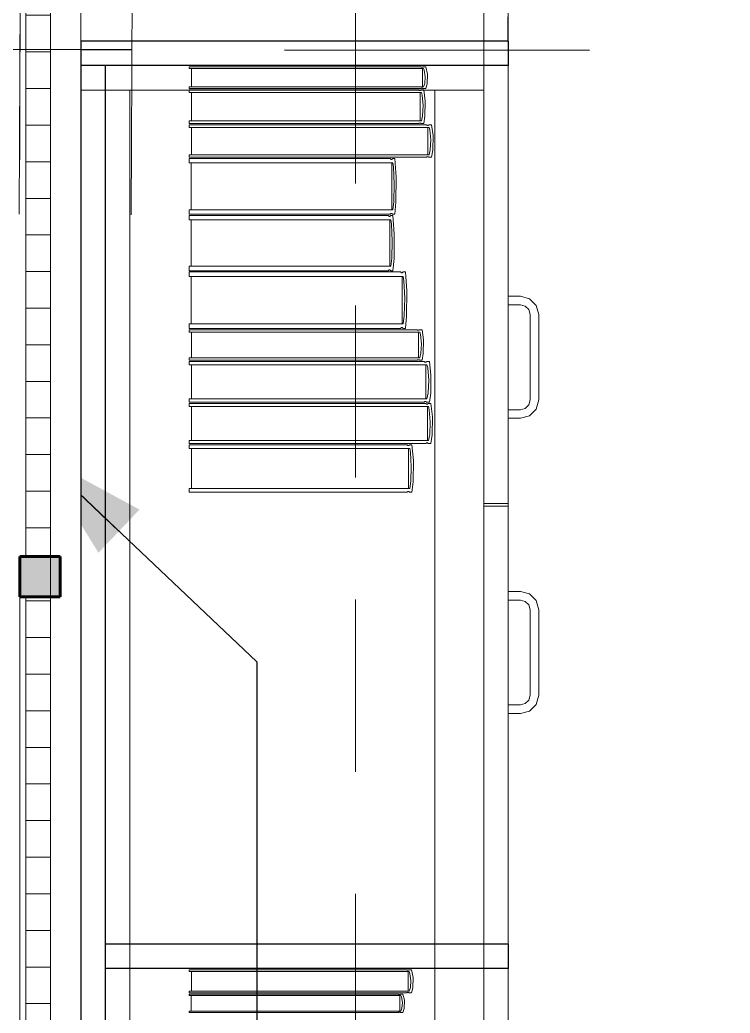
# Model space of a CAD drawing. Header units: inches. Extents: x -19 to 5698, y -728 to 92.
# Drawn here: x 400.295 to 400.877, y 11.842 to 12.656 of the extents above; entities that cross this region are included whole.
import ezdxf

# ---------------------------------------------------------------- set-up
doc = ezdxf.new("R2010")
doc.units = ezdxf.units.IN
doc.header["$MEASUREMENT"] = 0
doc.set_wipeout_variables(frame=1)
for name, pattern in [('HIDDEN', [0.375, 0.25, -0.125]), ('Hidden Line', [0.195611, 0.141111, -0.0545]), ('Punto & Raya', [0.65, 0.5, -0.075, 0, -0.075]), ('RAYITAS', [0.375, 0.25, -0.125]), ('Wipeout_Contour', [1, 0, -1])]:
    doc.linetypes.add(name, pattern=pattern)
doc.layers.get('0').update_dxf_attribs({"color": 61})
for name, color, linetype, lineweight in [('00 conduct tomacorr', 120, 'HIDDEN', 30), ('T-TECHO-E', 150, 'Continuous', 20), ('TOMACORRIENTE', 22, 'RAYITAS', 9)]:
    doc.layers.add(name, color=color, linetype=linetype, lineweight=lineweight)
for name, color, linetype in [('02 _ ARQ _ ALB _ Ejes Generales', 251, 'Continuous'), ('02 _ ARQ _ ZON _ Espacio.3D', 7, 'Continuous'), ('08 _ STR _ EXT _ 09 Vigas', 251, 'Continuous'), ('Acabado - Muros', 7, 'Continuous'), ('Interior - Mobiliario', 7, 'Continuous'), ('Notas - Etiquetas', 7, 'Continuous')]:
    doc.layers.add(name, color=color, linetype=linetype)
doc.dimstyles.new('Estilo_Generado__8', dxfattribs={"dimtxt": 0.18, "dimasz": 0.0912, "dimexe": 0.18, "dimexo": 0.0625, "dimgap": 0, "dimtad": 0, "dimtih": 1, "dimtoh": 1, "dimdec": 4, "dimzin": 0, "dimdsep": 46, "dimcen": 0.09, "dimadec": 0, "dimazin": 0, "dimtfac": 1, "dimtdec": 4, "dimtmove": 0, "dimatfit": 3, "dimldrblk": 'ARROWHEAD_5', "dimfxl": 1, "dimtolj": 1, "dimtzin": 0, "dimarcsym": 0})
pattern_1 = [(0, (370.000076, 2e-08), (0, 0.03), [])]

# ---------------------------------------------------------------- blocks, each defined once
blk = doc.blocks.new('ARROWHEAD_5')
at = {"linetype": 'Continuous', "lineweight": 0}
blk.add_hatch(color=0, dxfattribs=at).paths.add_polyline_path([(-1, 0.2679), (0, 0), (-1, -0.2679)])
at = {"color": 0, "linetype": 'Continuous', "lineweight": 0}
blk.add_line((0, 0), (-1, 0), dxfattribs=at)
blk = doc.blocks.new('a')
at = {"layer": 'TOMACORRIENTE', "ltscale": 0.05}
h = blk.add_hatch(color=4, dxfattribs=at)
edge = h.paths.add_edge_path()
edge.add_arc((0, 0.0752), 0.02106, 0, 360)
at = {"layer": 'TOMACORRIENTE', "color": 4}
for p, q in [((-0.14553, 0.09625), (-0.0515, 0.09625)), ((-0.09851, 0.09625), (-0.09851, -0.09657)), ((0, 0.09625), (0, -0.09625)), ((0.06232, -0.09625), (0.06232, 0.09625))]:
    blk.add_line(p, q, dxfattribs=at)
blk.add_circle((0, 0.0752), 0.02106, dxfattribs=at)
blk = doc.blocks.new('CABLE 3FACE')
at = {"layer": 'T-TECHO-E', "rotation": 59.94170052614085}
blk.add_blockref('a', (0, 0), dxfattribs=at)

msp = doc.modelspace()

# ---------------------------------------------------------------- linework, layer by layer
at = {"layer": '02 _ ARQ _ ZON _ Espacio.3D', "color": 254, "linetype": 'Continuous', "lineweight": 0, "flags": 128}
msp.add_lwpolyline([(407.07006, 7.7), (407.06968, 17.15), (400.57006, 17.15), (400.57006, 16.5), (400.34503, 16.5), (400.34503, 8.1), (400.57006, 8.1), (400.57006, 7.7), (400.97006, 7.7), (400.97004, 7.35094), (406.87006, 7.35), (406.87006, 7.7)], close=True, dxfattribs=at)
at = {"layer": 'Interior - Mobiliario', "color": 175, "linetype": 'Continuous', "lineweight": 13}
for p, q in [((400.36503, 12.61879), (400.36503, 11.15879)), ((400.67503, 12.61879), (400.36503, 12.61879)), ((400.67503, 11.15879), (400.67503, 12.61879)), ((400.62875, 12.60384), (400.62899, 12.61184)), ((400.62664, 12.60403), (400.62575, 12.60136)), ((400.62713, 12.60953), (400.62664, 12.60403)), ((400.62769, 12.59993), (400.62875, 12.60384)), ((400.63503, 12.59879), (400.38503, 12.59879)), ((400.62575, 12.60136), (400.43369, 12.60136)), ((400.43369, 12.60136), (400.43369, 12.59993)), ((400.43369, 12.59993), (400.62343, 12.59993)), ((400.62163, 12.59893), (400.43369, 12.59893)), ((400.43369, 12.59893), (400.43369, 12.59671)), ((400.43369, 12.59671), (400.62393, 12.59671)), ((400.43561, 12.59671), (400.43561, 12.57347)), ((400.62174, 12.59882), (400.62163, 12.59893)), ((400.62198, 12.59865), (400.62174, 12.59882)), ((400.62224, 12.59853), (400.62198, 12.59865)), ((400.62252, 12.59847), (400.62224, 12.59853)), ((400.6228, 12.59846), (400.62252, 12.59847)), ((400.62308, 12.59851), (400.6228, 12.59846)), ((400.62297, 12.57347), (400.62297, 12.59671)), ((400.62335, 12.59862), (400.62308, 12.59851)), ((400.6236, 12.59878), (400.62335, 12.59862)), ((400.62343, 12.59993), (400.62359, 12.60002)), ((400.62359, 12.60002), (400.62384, 12.60012)), ((400.62376, 12.59893), (400.6236, 12.59878)), ((400.62585, 12.59893), (400.62376, 12.59893)), ((400.62384, 12.60012), (400.62411, 12.60019)), ((400.62393, 12.59671), (400.6245, 12.59461)), ((400.62411, 12.60019), (400.62439, 12.60022)), ((400.62439, 12.60022), (400.62468, 12.60022)), ((400.6245, 12.59461), (400.6253, 12.58613)), ((400.62468, 12.60022), (400.62496, 12.60018)), ((400.62496, 12.60018), (400.62523, 12.6001)), ((400.62523, 12.6001), (400.62547, 12.6)), ((400.62547, 12.6), (400.62558, 12.59993)), ((400.62558, 12.59993), (400.62769, 12.59993)), ((400.62714, 12.5897), (400.62585, 12.59893)), ((400.67503, 12.59879), (400.63503, 12.59879)), ((400.6253, 12.58613), (400.62481, 12.57761)), ((400.6269, 12.57733), (400.62714, 12.5897)), ((400.62481, 12.57761), (400.62393, 12.57347)), ((400.62393, 12.57347), (400.43369, 12.57347)), ((400.43369, 12.57347), (400.43369, 12.57126)), ((400.43369, 12.57126), (400.62163, 12.57126)), ((400.62791, 12.57026), (400.43369, 12.57026)), ((400.43369, 12.57026), (400.43369, 12.56813)), ((400.62163, 12.57126), (400.62179, 12.57141)), ((400.62179, 12.57141), (400.62204, 12.57156)), ((400.62204, 12.57156), (400.6223, 12.57167)), ((400.6223, 12.57167), (400.62258, 12.57172)), ((400.62258, 12.57172), (400.62287, 12.57171)), ((400.62287, 12.57171), (400.62314, 12.57165)), ((400.62314, 12.57165), (400.62341, 12.57153)), ((400.62341, 12.57153), (400.62365, 12.57136)), ((400.62365, 12.57136), (400.62376, 12.57126)), ((400.62376, 12.57126), (400.62585, 12.57126)), ((400.62585, 12.57126), (400.6269, 12.57733)), ((400.62802, 12.57015), (400.62791, 12.57026)), ((400.62827, 12.56999), (400.62802, 12.57015)), ((400.62854, 12.56988), (400.62827, 12.56999)), ((400.62883, 12.56982), (400.62854, 12.56988)), ((400.62912, 12.56981), (400.62883, 12.56982)), ((400.62941, 12.56986), (400.62912, 12.56981)), ((400.62969, 12.56996), (400.62941, 12.56986)), ((400.62994, 12.57011), (400.62969, 12.56996)), ((400.63011, 12.57026), (400.62994, 12.57011)), ((400.63227, 12.57026), (400.63011, 12.57026)), ((400.6336, 12.5614), (400.63227, 12.57026)), ((400.43369, 12.56813), (400.63028, 12.56813)), ((400.43568, 12.56813), (400.43568, 12.54581)), ((400.62929, 12.54581), (400.62929, 12.56813)), ((400.63028, 12.56813), (400.63087, 12.56612)), ((400.63087, 12.56612), (400.6317, 12.55797)), ((400.63335, 12.54951), (400.6336, 12.5614)), ((400.6317, 12.55797), (400.63119, 12.54979)), ((400.63028, 12.54581), (400.43369, 12.54581)), ((400.43369, 12.54581), (400.43369, 12.54369)), ((400.63119, 12.54979), (400.63028, 12.54581)), ((400.63227, 12.54369), (400.63335, 12.54951)), ((400.43369, 12.54369), (400.62791, 12.54369)), ((400.59848, 12.54269), (400.43369, 12.54269)), ((400.43369, 12.54269), (400.43369, 12.53903)), ((400.43369, 12.53903), (400.6005, 12.53903)), ((400.43538, 12.53903), (400.43538, 12.50062)), ((400.59858, 12.54251), (400.59848, 12.54269)), ((400.59879, 12.54223), (400.59858, 12.54251)), ((400.59902, 12.54204), (400.59879, 12.54223)), ((400.59926, 12.54193), (400.59902, 12.54204)), ((400.59951, 12.54192), (400.59926, 12.54193)), ((400.59976, 12.54201), (400.59951, 12.54192)), ((400.59965, 12.50062), (400.59965, 12.53903)), ((400.59999, 12.54218), (400.59976, 12.54201)), ((400.60021, 12.54244), (400.59999, 12.54218)), ((400.60035, 12.54269), (400.60021, 12.54244)), ((400.60218, 12.54269), (400.60035, 12.54269)), ((400.6005, 12.53903), (400.601, 12.53556)), ((400.60331, 12.52744), (400.60218, 12.54269)), ((400.62791, 12.54369), (400.62807, 12.54383)), ((400.62807, 12.54383), (400.62833, 12.54398)), ((400.62833, 12.54398), (400.6286, 12.54408)), ((400.6286, 12.54408), (400.62889, 12.54413)), ((400.62889, 12.54413), (400.62919, 12.54412)), ((400.62919, 12.54412), (400.62947, 12.54406)), ((400.62947, 12.54406), (400.62975, 12.54395)), ((400.62975, 12.54395), (400.63, 12.54379)), ((400.63, 12.54379), (400.63011, 12.54369)), ((400.63011, 12.54369), (400.63227, 12.54369)), ((400.601, 12.53556), (400.6017, 12.52154)), ((400.6017, 12.52154), (400.60127, 12.50747)), ((400.6031, 12.50699), (400.60331, 12.52744)), ((400.60127, 12.50747), (400.6005, 12.50062)), ((400.60218, 12.49696), (400.6031, 12.50699)), ((400.6005, 12.50062), (400.43369, 12.50062)), ((400.43369, 12.50062), (400.43369, 12.49696)), ((400.43369, 12.49696), (400.59848, 12.49696)), ((400.59848, 12.49696), (400.59862, 12.4972)), ((400.59862, 12.4972), (400.59884, 12.49747)), ((400.59884, 12.49747), (400.59907, 12.49764)), ((400.59907, 12.49764), (400.59932, 12.49772)), ((400.59932, 12.49772), (400.59957, 12.49771)), ((400.59957, 12.49771), (400.59981, 12.49761)), ((400.59981, 12.49761), (400.60004, 12.49741)), ((400.60004, 12.49741), (400.60026, 12.49714)), ((400.60026, 12.49714), (400.60035, 12.49696)), ((400.60035, 12.49696), (400.60218, 12.49696)), ((400.59695, 12.49596), (400.43369, 12.49596)), ((400.43369, 12.49596), (400.43369, 12.49234)), ((400.43369, 12.49234), (400.59894, 12.49234)), ((400.43536, 12.49234), (400.43536, 12.4543)), ((400.59704, 12.49578), (400.59695, 12.49596)), ((400.59725, 12.49551), (400.59704, 12.49578)), ((400.59748, 12.49532), (400.59725, 12.49551)), ((400.59772, 12.49521), (400.59748, 12.49532)), ((400.59797, 12.4952), (400.59772, 12.49521)), ((400.59821, 12.49529), (400.59797, 12.4952)), ((400.59811, 12.4543), (400.59811, 12.49234)), ((400.59844, 12.49546), (400.59821, 12.49529)), ((400.59866, 12.49572), (400.59844, 12.49546)), ((400.5988, 12.49596), (400.59866, 12.49572)), ((400.60061, 12.49596), (400.5988, 12.49596)), ((400.59894, 12.49234), (400.59944, 12.4889)), ((400.59944, 12.4889), (400.60013, 12.47502)), ((400.60173, 12.48086), (400.60061, 12.49596)), ((400.60152, 12.46061), (400.60173, 12.48086)), ((400.60013, 12.47502), (400.59971, 12.46108)), ((400.59971, 12.46108), (400.59894, 12.4543)), ((400.60061, 12.45067), (400.60152, 12.46061)), ((400.59894, 12.4543), (400.43369, 12.4543)), ((400.43369, 12.4543), (400.43369, 12.45067)), ((400.43369, 12.45067), (400.59695, 12.45067)), ((400.607, 12.44967), (400.43369, 12.44967)), ((400.43369, 12.44967), (400.43369, 12.44597)), ((400.59695, 12.45067), (400.59709, 12.45092)), ((400.59709, 12.45092), (400.5973, 12.45118)), ((400.5973, 12.45118), (400.59753, 12.45135)), ((400.59753, 12.45135), (400.59778, 12.45143)), ((400.59778, 12.45143), (400.59802, 12.45142)), ((400.59802, 12.45142), (400.59826, 12.45132)), ((400.59826, 12.45132), (400.59849, 12.45113)), ((400.59849, 12.45113), (400.5987, 12.45085)), ((400.5987, 12.45085), (400.5988, 12.45067)), ((400.5988, 12.45067), (400.60061, 12.45067)), ((400.60709, 12.4495), (400.607, 12.44967)), ((400.60732, 12.44921), (400.60709, 12.4495)), ((400.60756, 12.44902), (400.60732, 12.44921)), ((400.60782, 12.44891), (400.60756, 12.44902)), ((400.60808, 12.4489), (400.60782, 12.44891)), ((400.60834, 12.44899), (400.60808, 12.4489)), ((400.60858, 12.44916), (400.60834, 12.44899)), ((400.60881, 12.44943), (400.60858, 12.44916)), ((400.60896, 12.44967), (400.60881, 12.44943)), ((400.61088, 12.44967), (400.60896, 12.44967)), ((400.61207, 12.43423), (400.61088, 12.44967)), ((400.43369, 12.44597), (400.60911, 12.44597)), ((400.43546, 12.44597), (400.43546, 12.40707)), ((400.60823, 12.40707), (400.60823, 12.44597)), ((400.60911, 12.44597), (400.60964, 12.44246)), ((400.60964, 12.44246), (400.61038, 12.42826)), ((400.61185, 12.41352), (400.61207, 12.43423)), ((400.61038, 12.42826), (400.60993, 12.41401)), ((400.70503, 12.42979), (400.69503, 12.42979)), ((400.69503, 12.42979), (400.69503, 12.42279)), ((400.69503, 12.42279), (400.70503, 12.42279)), ((400.71253, 12.42779), (400.70503, 12.42979)), ((400.70503, 12.42279), (400.70903, 12.42172)), ((400.71802, 12.42229), (400.71253, 12.42779)), ((400.70903, 12.42172), (400.71196, 12.41879)), ((400.71196, 12.41879), (400.71303, 12.41479)), ((400.71303, 12.41479), (400.71303, 12.34479)), ((400.72003, 12.41479), (400.71802, 12.42229)), ((400.72003, 12.34479), (400.72003, 12.41479)), ((400.60911, 12.40707), (400.43369, 12.40707)), ((400.43369, 12.40707), (400.43369, 12.40337)), ((400.60993, 12.41401), (400.60911, 12.40707)), ((400.61088, 12.40337), (400.61185, 12.41352)), ((400.43369, 12.40337), (400.607, 12.40337)), ((400.62026, 12.40237), (400.43369, 12.40237)), ((400.43369, 12.40237), (400.43369, 12.40036)), ((400.43369, 12.40036), (400.62254, 12.40036)), ((400.4356, 12.40036), (400.4356, 12.37931)), ((400.607, 12.40337), (400.60714, 12.40361)), ((400.60714, 12.40361), (400.60737, 12.40388)), ((400.60737, 12.40388), (400.60762, 12.40406)), ((400.60762, 12.40406), (400.60787, 12.40414)), ((400.60787, 12.40414), (400.60814, 12.40413)), ((400.60814, 12.40413), (400.60839, 12.40402)), ((400.60839, 12.40402), (400.60864, 12.40383)), ((400.60864, 12.40383), (400.60886, 12.40355)), ((400.60886, 12.40355), (400.60896, 12.40337)), ((400.60896, 12.40337), (400.61088, 12.40337)), ((400.62037, 12.40227), (400.62026, 12.40237)), ((400.62061, 12.40212), (400.62037, 12.40227)), ((400.62087, 12.40201), (400.62061, 12.40212)), ((400.62115, 12.40195), (400.62087, 12.40201)), ((400.62143, 12.40195), (400.62115, 12.40195)), ((400.62171, 12.40199), (400.62143, 12.40195)), ((400.62159, 12.37931), (400.62159, 12.40036)), ((400.62197, 12.40209), (400.62171, 12.40199)), ((400.62222, 12.40223), (400.62197, 12.40209)), ((400.62237, 12.40237), (400.62222, 12.40223)), ((400.62445, 12.40237), (400.62237, 12.40237)), ((400.62254, 12.40036), (400.62311, 12.39846)), ((400.62311, 12.39846), (400.6239, 12.39078)), ((400.62573, 12.39401), (400.62445, 12.40237)), ((400.6239, 12.39078), (400.62342, 12.38306)), ((400.62549, 12.3828), (400.62573, 12.39401)), ((400.62342, 12.38306), (400.62254, 12.37931)), ((400.62445, 12.37731), (400.62549, 12.3828)), ((400.62254, 12.37931), (400.43369, 12.37931)), ((400.43369, 12.37931), (400.43369, 12.37731)), ((400.43369, 12.37731), (400.62026, 12.37731)), ((400.62617, 12.37631), (400.43369, 12.37631)), ((400.43369, 12.37631), (400.43369, 12.37364)), ((400.62026, 12.37731), (400.62042, 12.37744)), ((400.62042, 12.37744), (400.62066, 12.37759)), ((400.62066, 12.37759), (400.62093, 12.37768)), ((400.62093, 12.37768), (400.62121, 12.37773)), ((400.62121, 12.37773), (400.62149, 12.37772)), ((400.62149, 12.37772), (400.62177, 12.37766)), ((400.62177, 12.37766), (400.62203, 12.37756)), ((400.62203, 12.37756), (400.62227, 12.3774)), ((400.62227, 12.3774), (400.62237, 12.37731)), ((400.62237, 12.37731), (400.62445, 12.37731)), ((400.62628, 12.37618), (400.62617, 12.37631)), ((400.62653, 12.37597), (400.62628, 12.37618)), ((400.6268, 12.37583), (400.62653, 12.37597)), ((400.62709, 12.37576), (400.6268, 12.37583)), ((400.62738, 12.37575), (400.62709, 12.37576)), ((400.62766, 12.37581), (400.62738, 12.37575)), ((400.62794, 12.37594), (400.62766, 12.37581)), ((400.62819, 12.37613), (400.62794, 12.37594)), ((400.62835, 12.37631), (400.62819, 12.37613)), ((400.63049, 12.37631), (400.62835, 12.37631)), ((400.63181, 12.36517), (400.63049, 12.37631)), ((400.43369, 12.37364), (400.62852, 12.37364)), ((400.43566, 12.37364), (400.43566, 12.34558)), ((400.62754, 12.34558), (400.62754, 12.37364)), ((400.62852, 12.37364), (400.62911, 12.3711)), ((400.62911, 12.3711), (400.62993, 12.36086)), ((400.62993, 12.36086), (400.62943, 12.35058)), ((400.63157, 12.35024), (400.63181, 12.36517)), ((400.62943, 12.35058), (400.62852, 12.34558)), ((400.63049, 12.34291), (400.63157, 12.35024)), ((400.62852, 12.34558), (400.43369, 12.34558)), ((400.43369, 12.34558), (400.43369, 12.34291)), ((400.43369, 12.34291), (400.62617, 12.34291)), ((400.62745, 12.34191), (400.43369, 12.34191)), ((400.43369, 12.34191), (400.43369, 12.33928)), ((400.62617, 12.34291), (400.62633, 12.34309)), ((400.62633, 12.34309), (400.62659, 12.34328)), ((400.62659, 12.34328), (400.62686, 12.34341)), ((400.62686, 12.34341), (400.62715, 12.34347)), ((400.62715, 12.34347), (400.62744, 12.34346)), ((400.62744, 12.34346), (400.62772, 12.34339)), ((400.62756, 12.34178), (400.62745, 12.34191)), ((400.62781, 12.34158), (400.62756, 12.34178)), ((400.62772, 12.34339), (400.62799, 12.34324)), ((400.62809, 12.34145), (400.62781, 12.34158)), ((400.62799, 12.34324), (400.62824, 12.34304)), ((400.62837, 12.34137), (400.62809, 12.34145)), ((400.62824, 12.34304), (400.62835, 12.34291)), ((400.62835, 12.34291), (400.63049, 12.34291)), ((400.62866, 12.34136), (400.62837, 12.34137)), ((400.62895, 12.34142), (400.62866, 12.34136)), ((400.62923, 12.34155), (400.62895, 12.34142)), ((400.62948, 12.34174), (400.62923, 12.34155)), ((400.62965, 12.34191), (400.62948, 12.34174)), ((400.6318, 12.34191), (400.62965, 12.34191)), ((400.63313, 12.33095), (400.6318, 12.34191)), ((400.71303, 12.34479), (400.71196, 12.34079)), ((400.71802, 12.33729), (400.72003, 12.34479)), ((400.43369, 12.33928), (400.62982, 12.33928)), ((400.43567, 12.33928), (400.43567, 12.31167)), ((400.62883, 12.31167), (400.62883, 12.33928)), ((400.62982, 12.33928), (400.63041, 12.33679)), ((400.63041, 12.33679), (400.63123, 12.32671)), ((400.69503, 12.33679), (400.69503, 12.32979)), ((400.70503, 12.33679), (400.69503, 12.33679)), ((400.70903, 12.33787), (400.70503, 12.33679)), ((400.71196, 12.34079), (400.70903, 12.33787)), ((400.71253, 12.3318), (400.71802, 12.33729)), ((400.63123, 12.32671), (400.63073, 12.31659)), ((400.63289, 12.31625), (400.63313, 12.33095)), ((400.69503, 12.32979), (400.70503, 12.32979)), ((400.70503, 12.32979), (400.71253, 12.3318)), ((400.62982, 12.31167), (400.43369, 12.31167)), ((400.43369, 12.31167), (400.43369, 12.30904)), ((400.43369, 12.30904), (400.62745, 12.30904)), ((400.62745, 12.30904), (400.62762, 12.30922)), ((400.62762, 12.30922), (400.62787, 12.30941)), ((400.62787, 12.30941), (400.62815, 12.30953)), ((400.62815, 12.30953), (400.62844, 12.30959)), ((400.62844, 12.30959), (400.62873, 12.30958)), ((400.62873, 12.30958), (400.62901, 12.30951)), ((400.62901, 12.30951), (400.62929, 12.30937)), ((400.62929, 12.30937), (400.62954, 12.30917)), ((400.62954, 12.30917), (400.62965, 12.30904)), ((400.62965, 12.30904), (400.6318, 12.30904)), ((400.63073, 12.31659), (400.62982, 12.31167)), ((400.6318, 12.30904), (400.63289, 12.31625)), ((400.61222, 12.30804), (400.43369, 12.30804)), ((400.43369, 12.30804), (400.43369, 12.30493)), ((400.43369, 12.30493), (400.6144, 12.30493)), ((400.43552, 12.30493), (400.43552, 12.27228)), ((400.61232, 12.30789), (400.61222, 12.30804)), ((400.61255, 12.30766), (400.61232, 12.30789)), ((400.6128, 12.30749), (400.61255, 12.30766)), ((400.61306, 12.3074), (400.6128, 12.30749)), ((400.61333, 12.30739), (400.61306, 12.3074)), ((400.6136, 12.30746), (400.61333, 12.30739)), ((400.61348, 12.27228), (400.61348, 12.30493)), ((400.61385, 12.30761), (400.6136, 12.30746)), ((400.61409, 12.30783), (400.61385, 12.30761)), ((400.61424, 12.30804), (400.61409, 12.30783)), ((400.61622, 12.30804), (400.61424, 12.30804)), ((400.6144, 12.30493), (400.61494, 12.30198)), ((400.61494, 12.30198), (400.6157, 12.29007)), ((400.61745, 12.29508), (400.61622, 12.30804)), ((400.61722, 12.2777), (400.61745, 12.29508)), ((400.6157, 12.29007), (400.61523, 12.2781)), ((400.61523, 12.2781), (400.6144, 12.27228)), ((400.61622, 12.26917), (400.61722, 12.2777)), ((400.6144, 12.27228), (400.43369, 12.27228)), ((400.43369, 12.27228), (400.43369, 12.26917)), ((400.43369, 12.26917), (400.61222, 12.26917)), ((400.61222, 12.26917), (400.61237, 12.26938)), ((400.61237, 12.26938), (400.6126, 12.2696)), ((400.6126, 12.2696), (400.61286, 12.26975)), ((400.61286, 12.26975), (400.61312, 12.26982)), ((400.61312, 12.26982), (400.61339, 12.26981)), ((400.61339, 12.26981), (400.61365, 12.26972)), ((400.61365, 12.26972), (400.6139, 12.26956)), ((400.6139, 12.26956), (400.61414, 12.26932)), ((400.61414, 12.26932), (400.61424, 12.26917)), ((400.61424, 12.26917), (400.61622, 12.26917)), ((400.69503, 12.25979), (400.67503, 12.25979)), ((400.69503, 12.25779), (400.67503, 12.25779)), ((400.69503, 12.18779), (400.70503, 12.18779)), ((400.69503, 12.18079), (400.69503, 12.18779)), ((400.70503, 12.18779), (400.71253, 12.18579)), ((400.70503, 12.18079), (400.69503, 12.18079)), ((400.70903, 12.17972), (400.70503, 12.18079)), ((400.71196, 12.17679), (400.70903, 12.17972)), ((400.71253, 12.18579), (400.71802, 12.18029)), ((400.71802, 12.18029), (400.72003, 12.17279)), ((400.71303, 12.17279), (400.71196, 12.17679)), ((400.71303, 12.10279), (400.71303, 12.17279)), ((400.72003, 12.17279), (400.72003, 12.10279)), ((400.70903, 12.09587), (400.71196, 12.09879)), ((400.71196, 12.09879), (400.71303, 12.10279)), ((400.72003, 12.10279), (400.71802, 12.09529)), ((400.69503, 12.09479), (400.70503, 12.09479)), ((400.69503, 12.08779), (400.69503, 12.09479)), ((400.70503, 12.09479), (400.70903, 12.09587)), ((400.71253, 12.0898), (400.70503, 12.08779)), ((400.71802, 12.09529), (400.71253, 12.0898)), ((400.70503, 12.08779), (400.69503, 12.08779)), ((400.61687, 11.863), (400.6171, 11.87148)), ((400.61489, 11.8632), (400.61405, 11.86036)), ((400.61535, 11.86903), (400.61489, 11.8632)), ((400.61587, 11.85885), (400.61687, 11.863)), ((400.61405, 11.86036), (400.43369, 11.86036)), ((400.43369, 11.86036), (400.43369, 11.85885)), ((400.43369, 11.85885), (400.61187, 11.85885)), ((400.60501, 11.85785), (400.43369, 11.85785)), ((400.43369, 11.85785), (400.43369, 11.85664)), ((400.43369, 11.85664), (400.6071, 11.85664)), ((400.43544, 11.85664), (400.43544, 11.84393)), ((400.60511, 11.85779), (400.60501, 11.85785)), ((400.60533, 11.8577), (400.60511, 11.85779)), ((400.60557, 11.85763), (400.60533, 11.8577)), ((400.60582, 11.8576), (400.60557, 11.85763)), ((400.60608, 11.8576), (400.60582, 11.8576)), ((400.60634, 11.85762), (400.60608, 11.8576)), ((400.60623, 11.84393), (400.60623, 11.85664)), ((400.60658, 11.85768), (400.60634, 11.85762)), ((400.60681, 11.85777), (400.60658, 11.85768)), ((400.60695, 11.85785), (400.60681, 11.85777)), ((400.60885, 11.85785), (400.60695, 11.85785)), ((400.6071, 11.85664), (400.60762, 11.85549)), ((400.60762, 11.85549), (400.60835, 11.85085)), ((400.61003, 11.8528), (400.60885, 11.85785)), ((400.61187, 11.85885), (400.61202, 11.85895)), ((400.61202, 11.85895), (400.61226, 11.85906)), ((400.61226, 11.85906), (400.61251, 11.85913)), ((400.61251, 11.85913), (400.61278, 11.85917)), ((400.61278, 11.85917), (400.61305, 11.85916)), ((400.61305, 11.85916), (400.61331, 11.85912)), ((400.61331, 11.85912), (400.61356, 11.85904)), ((400.61356, 11.85904), (400.61379, 11.85892)), ((400.61379, 11.85892), (400.61389, 11.85885)), ((400.61389, 11.85885), (400.61587, 11.85885)), ((400.60791, 11.8462), (400.6071, 11.84393)), ((400.60835, 11.85085), (400.60791, 11.8462)), ((400.60885, 11.84272), (400.60981, 11.84604)), ((400.60981, 11.84604), (400.61003, 11.8528)), ((400.6071, 11.84393), (400.43369, 11.84393)), ((400.43369, 11.84393), (400.43369, 11.84272)), ((400.43369, 11.84272), (400.60501, 11.84272)), ((400.60501, 11.84272), (400.60515, 11.8428)), ((400.60515, 11.8428), (400.60538, 11.84289)), ((400.60538, 11.84289), (400.60562, 11.84295)), ((400.60562, 11.84295), (400.60588, 11.84297)), ((400.60588, 11.84297), (400.60614, 11.84297)), ((400.60614, 11.84297), (400.60639, 11.84294)), ((400.60639, 11.84294), (400.60663, 11.84287)), ((400.60663, 11.84287), (400.60685, 11.84278)), ((400.60685, 11.84278), (400.60695, 11.84272)), ((400.60695, 11.84272), (400.60885, 11.84272))]:
    msp.add_line(p, q, dxfattribs=at)

# ---------------------------------------------------------------- next in the draw order: wipeouts: each hides what was drawn before it
at = {"color": 254, "linetype": 'Wipeout_Contour', "lineweight": 0, "ltscale": 12987.122923}
msp.add_wipeout([(400.69503, 12.65879), (400.34503, 12.65879), (400.34503, 12.63879), (400.69503, 12.63879)], dxfattribs=at).dxf.layer = 'Interior - Mobiliario'
at = {"color": 254, "linetype": 'Wipeout_Contour', "lineweight": 0, "ltscale": 12987.151436}
msp.add_wipeout([(400.69503, 11.87879), (400.69503, 11.89879), (400.36503, 11.89879), (400.36503, 11.87879)], dxfattribs=at).dxf.layer = 'Interior - Mobiliario'

# ---------------------------------------------------------------- next in the draw order: linework, layer by layer
at = {"layer": 'Interior - Mobiliario', "color": 175, "linetype": 'Continuous', "lineweight": 13}
for p, q in [((400.34503, 14.13879), (400.34503, 12.63879)), ((400.69503, 12.63879), (400.69503, 14.13879)), ((400.34503, 12.63879), (400.34503, 12.67879)), ((400.67503, 12.67879), (400.67503, 12.63879)), ((400.34503, 12.63879), (400.34503, 12.65879)), ((400.69503, 12.65879), (400.69503, 12.63879)), ((400.69503, 12.63879), (400.34503, 12.63879)), ((400.67503, 12.63879), (400.34503, 12.63879)), ((400.34503, 12.63879), (400.69503, 12.63879)), ((400.38503, 11.17879), (400.38503, 12.59879)), ((400.63503, 12.59879), (400.63503, 11.17879)), ((400.67503, 11.17879), (400.67503, 12.59879)), ((400.67503, 11.89879), (400.67503, 12.25779)), ((400.69503, 11.89879), (400.69503, 12.25779)), ((400.36503, 11.89879), (400.36503, 11.87879)), ((400.69503, 11.89879), (400.36503, 11.89879)), ((400.69503, 11.89879), (400.67503, 11.89879)), ((400.69503, 11.87879), (400.69503, 11.89879)), ((400.69503, 11.87879), (400.69503, 11.89879)), ((400.36503, 11.87879), (400.69503, 11.87879)), ((400.61187, 11.87779), (400.43369, 11.87779)), ((400.43369, 11.87779), (400.43369, 11.87628)), ((400.61198, 11.87772), (400.61187, 11.87779)), ((400.61221, 11.87761), (400.61198, 11.87772)), ((400.61246, 11.87753), (400.61221, 11.87761)), ((400.61272, 11.87748), (400.61246, 11.87753)), ((400.61299, 11.87748), (400.61272, 11.87748)), ((400.61325, 11.87751), (400.61299, 11.87748)), ((400.61351, 11.87758), (400.61325, 11.87751)), ((400.61374, 11.87769), (400.61351, 11.87758)), ((400.61389, 11.87779), (400.61374, 11.87769)), ((400.61587, 11.87779), (400.61389, 11.87779)), ((400.6171, 11.87148), (400.61587, 11.87779)), ((400.67503, 11.87879), (400.67503, 11.51979)), ((400.69503, 11.87879), (400.67503, 11.87879)), ((400.69503, 11.87879), (400.69503, 11.51979)), ((400.43369, 11.87628), (400.61405, 11.87628)), ((400.43551, 11.87628), (400.43551, 11.86036)), ((400.61314, 11.86036), (400.61314, 11.87628)), ((400.61405, 11.87628), (400.61459, 11.87484)), ((400.61459, 11.87484), (400.61535, 11.86903))]:
    msp.add_line(p, q, dxfattribs=at)
at = {"layer": 'Interior - Mobiliario', "color": 175, "linetype": 'Continuous', "lineweight": 30}
for p, q in [((400.34503, 12.63879), (400.34503, 12.65879)), ((400.69503, 12.63879), (400.69503, 12.65879)), ((400.69503, 12.63879), (400.34503, 12.63879)), ((400.69503, 11.89879), (400.36503, 11.89879)), ((400.36503, 11.89879), (400.36503, 11.87879)), ((400.69503, 11.89879), (400.69503, 11.87879)), ((400.69503, 11.87879), (400.36503, 11.87879))]:
    msp.add_line(p, q, dxfattribs=at)

# ---------------------------------------------------------------- next in the draw order: wipeouts: each hides what was drawn before it
at = {"color": 254, "linetype": 'Wipeout_Contour', "lineweight": 0, "ltscale": 12986.451767}
msp.add_wipeout([(400.36503, 11.15879), (400.36503, 12.61879), (400.34503, 12.61879), (400.34503, 11.15879)], dxfattribs=at).dxf.layer = 'Interior - Mobiliario'

# ---------------------------------------------------------------- next in the draw order: linework, layer by layer
at = {"layer": 'Interior - Mobiliario', "color": 175, "linetype": 'Continuous', "lineweight": 30}
for p, q in [((400.36503, 12.61879), (400.34503, 12.61879)), ((400.34503, 12.61879), (400.34503, 11.15879)), ((400.36503, 12.61879), (400.36503, 11.15879))]:
    msp.add_line(p, q, dxfattribs=at)
at = {"layer": 'Interior - Mobiliario', "color": 175, "linetype": 'Continuous', "lineweight": 13}
for p, q in [((400.34503, 12.61879), (400.34503, 11.15879)), ((400.36503, 12.61879), (400.34503, 12.61879)), ((400.36503, 11.15879), (400.36503, 12.61879)), ((400.34503, 12.59879), (400.34503, 11.17879)), ((400.38503, 12.59879), (400.34503, 12.59879)), ((400.36503, 11.89879), (400.36503, 11.87879)), ((400.69503, 11.89879), (400.36503, 11.89879)), ((400.36503, 11.87879), (400.69503, 11.87879))]:
    msp.add_line(p, q, dxfattribs=at)

# ---------------------------------------------------------------- next in the draw order: leaders
at = {"layer": 'Notas - Etiquetas', "color": 144, "linetype": 'Continuous', "lineweight": 13, "annotation_type": 0, "has_hookline": 1, "hookline_direction": 1, "text_width": 1.94817, "horizontal_direction": (-1e-06, 1, 0)}
msp.add_leader([(400.31004, 12.3), (400.48913, 12.13007), (400.48913, 9.66001)], dimstyle='Estilo_Generado__8', dxfattribs=at)

# ---------------------------------------------------------------- next in the draw order: wipeouts: each hides what was drawn before it
at = {"color": 254, "linetype": 'Wipeout_Contour', "lineweight": 0, "ltscale": 12987.122612}
msp.add_wipeout([(400.69503, 12.61879), (400.69503, 12.63879), (400.34503, 12.63879), (400.34503, 12.61879)], dxfattribs=at).dxf.layer = 'Interior - Mobiliario'

# ---------------------------------------------------------------- next in the draw order: linework, layer by layer
at = {"layer": '08 _ STR _ EXT _ 09 Vigas', "color": 251, "linetype": 'Hidden Line', "lineweight": 13, "true_color": 0x636466}
msp.add_line((400.57006, 7.7), (400.57006, 16.9), dxfattribs=at)
at = {"layer": 'Interior - Mobiliario', "color": 175, "linetype": 'Continuous', "lineweight": 30}
for p, q in [((400.69503, 12.63879), (400.34503, 12.63879)), ((400.34503, 12.63879), (400.34503, 12.61879)), ((400.69503, 12.63879), (400.69503, 12.61879)), ((400.69503, 12.61879), (400.34503, 12.61879))]:
    msp.add_line(p, q, dxfattribs=at)
at = {"layer": 'Interior - Mobiliario', "color": 175, "linetype": 'Continuous', "lineweight": 13}
for p, q in [((400.34503, 12.63879), (400.34503, 12.61879)), ((400.69503, 12.63879), (400.34503, 12.63879)), ((400.34503, 12.63879), (400.34503, 12.59879)), ((400.67503, 12.63879), (400.34503, 12.63879)), ((400.34503, 11.13879), (400.34503, 12.63879)), ((400.34503, 12.63879), (400.69503, 12.63879)), ((400.67503, 12.59879), (400.67503, 12.63879)), ((400.69503, 12.61879), (400.69503, 12.63879)), ((400.69503, 12.63879), (400.69503, 11.13879)), ((400.34503, 12.61879), (400.69503, 12.61879)), ((400.34503, 12.61879), (400.34503, 11.15879)), ((400.69503, 12.61879), (400.34503, 12.61879)), ((400.36503, 12.61879), (400.36503, 11.15879)), ((400.69503, 12.61879), (400.36503, 12.61879)), ((400.36503, 12.61879), (400.36503, 11.15879)), ((400.67503, 12.61879), (400.36503, 12.61879)), ((400.36503, 12.61879), (400.36503, 11.15879)), ((400.67503, 12.61879), (400.36503, 12.61879)), ((400.67503, 11.15879), (400.67503, 12.61879)), ((400.67503, 11.15879), (400.67503, 12.61879)), ((400.67503, 12.61879), (400.67503, 12.25979)), ((400.69503, 12.61879), (400.67503, 12.61879)), ((400.69503, 11.15879), (400.69503, 12.61879)), ((400.69503, 11.15879), (400.69503, 12.61879)), ((400.69503, 12.61879), (400.69503, 12.25979)), ((400.62343, 12.61779), (400.43369, 12.61779)), ((400.43369, 12.61779), (400.43369, 12.61637)), ((400.43369, 12.61637), (400.62575, 12.61637)), ((400.43563, 12.61637), (400.43563, 12.60136)), ((400.62354, 12.61773), (400.62343, 12.61779)), ((400.62378, 12.61762), (400.62354, 12.61773)), ((400.62405, 12.61754), (400.62378, 12.61762)), ((400.62433, 12.6175), (400.62405, 12.61754)), ((400.62462, 12.6175), (400.62433, 12.6175)), ((400.6249, 12.61753), (400.62462, 12.6175)), ((400.62478, 12.60136), (400.62478, 12.61637)), ((400.62517, 12.6176), (400.6249, 12.61753)), ((400.62542, 12.6177), (400.62517, 12.6176)), ((400.62558, 12.61779), (400.62542, 12.6177)), ((400.62769, 12.61779), (400.62558, 12.61779)), ((400.62575, 12.61637), (400.62632, 12.61501)), ((400.62632, 12.61501), (400.62713, 12.60953)), ((400.62899, 12.61184), (400.62769, 12.61779))]:
    msp.add_line(p, q, dxfattribs=at)

# ---------------------------------------------------------------- next in the draw order: wipeouts: each hides what was drawn before it
at = {"color": 254, "linetype": 'Wipeout_Contour', "lineweight": 0, "ltscale": 19479.184035}
msp.add_wipeout([(400.29503, 14.34994), (400.29504, 12.21644), (400.32804, 12.21644), (400.32804, 12.19994), (400.34503, 12.19994), (400.34503, 14.34994)], dxfattribs=at).dxf.layer = 'Acabado - Muros'

# ---------------------------------------------------------------- next in the draw order: wipeouts: each hides what was drawn before it
at = {"color": 254, "linetype": 'Wipeout_Contour', "lineweight": 0, "ltscale": 12986.293769}
msp.add_wipeout([(400.30003, 14.34994), (400.30004, 12.21644), (400.32004, 12.21644), (400.32003, 14.34994)], dxfattribs=at).dxf.layer = 'Acabado - Muros'
at = {"color": 254, "linetype": 'Wipeout_Contour', "lineweight": 0, "ltscale": 19479.158972}
msp.add_wipeout([(400.32804, 12.18344), (400.29504, 12.18344), (400.29504, 10.04994), (400.34504, 10.04994), (400.34504, 12.19994), (400.32804, 12.19994)], dxfattribs=at).dxf.layer = 'Acabado - Muros'

# ---------------------------------------------------------------- next in the draw order: hatches: boundary and pattern name
at = {"layer": 'Acabado - Muros', "linetype": 'Continuous', "lineweight": 0}
h = msp.add_hatch(dxfattribs=at)
h.set_pattern_fill('CONTRACHAPADO_0002', color=254, style=0, pattern_type=2)
h.set_pattern_definition(pattern_1)
h.paths.add_polyline_path([(400.30003, 14.34994), (400.30004, 12.21644), (400.32004, 12.21644), (400.32003, 14.34994)])

# ---------------------------------------------------------------- next in the draw order: linework, layer by layer
at = {"layer": '00 conduct tomacorr'}
msp.add_line((405.26167, 12.62379), (396.08093, 12.63879, -0.00007), dxfattribs=at)
at = {"layer": 'Acabado - Muros', "color": 7, "linetype": 'Continuous', "lineweight": 60}
for p, q in [((400.29504, 12.21644), (400.29504, 12.18344)), ((400.32804, 12.21644), (400.29504, 12.21644)), ((400.32804, 12.21644), (400.32804, 12.18344))]:
    msp.add_line(p, q, dxfattribs=at)
at = {"layer": 'Acabado - Muros', "color": 7, "linetype": 'Continuous', "lineweight": 13, "flags": 128}
msp.add_lwpolyline([(400.30003, 14.34994), (400.32003, 14.34994), (400.32004, 12.21644), (400.30004, 12.21644)], close=True, dxfattribs=at)
at = {"layer": 'Acabado - Muros', "color": 251, "linetype": 'Continuous', "lineweight": 13, "flags": 128}
for points in [[(400.34504, 10.04994), (400.34503, 12.19994), (400.34503, 14.34994)], [(400.29504, 10.04994), (400.29504, 12.18344)]]:
    msp.add_lwpolyline(points, dxfattribs=at)

# ---------------------------------------------------------------- next in the draw order: block references
at = {"layer": '00 conduct tomacorr', "xscale": 1.47256122672843, "yscale": 1.47256122672843, "zscale": 1.47256122672843, "rotation": 299.7894777823319}
msp.add_blockref('CABLE 3FACE', (400.29504, 12.63879, -0.00002), dxfattribs=at)

# ---------------------------------------------------------------- next in the draw order: wipeouts: each hides what was drawn before it
at = {"color": 254, "linetype": 'Wipeout_Contour', "lineweight": 0, "ltscale": 12986.261209}
msp.add_wipeout([(400.30004, 12.18344), (400.30004, 10.04994), (400.32004, 10.04994), (400.32004, 12.18344)], dxfattribs=at).dxf.layer = 'Acabado - Muros'

# ---------------------------------------------------------------- next in the draw order: hatches: boundary and pattern name
at = {"layer": 'Acabado - Muros', "linetype": 'Continuous', "lineweight": 0}
msp.add_hatch(color=254, dxfattribs=at).paths.add_polyline_path([(400.32804, 12.21644), (400.29504, 12.21644), (400.29504, 12.18344), (400.32804, 12.18344)])
h = msp.add_hatch(dxfattribs=at)
h.set_pattern_fill('CONTRACHAPADO_0002', color=254, style=0, pattern_type=2)
h.set_pattern_definition(pattern_1)
h.paths.add_polyline_path([(400.30004, 12.18344), (400.30004, 10.04994), (400.32004, 10.04994), (400.32004, 12.18344)])

# ---------------------------------------------------------------- next in the draw order: linework, layer by layer
at = {"layer": '02 _ ARQ _ ALB _ Ejes Generales', "color": 251, "linetype": 'Punto & Raya', "lineweight": 13, "true_color": 0x636466}
msp.add_line((400.32006, 3.05001), (400.32006, 44.89999), dxfattribs=at)
at = {"layer": 'Acabado - Muros', "color": 7, "linetype": 'Continuous', "lineweight": 60}
msp.add_line((400.32804, 12.18344), (400.29504, 12.18344), dxfattribs=at)
at = {"layer": 'Acabado - Muros', "color": 7, "linetype": 'Continuous', "lineweight": 13, "flags": 128}
msp.add_lwpolyline([(400.30004, 12.18344), (400.32004, 12.18344), (400.32004, 10.04994), (400.30004, 10.04994)], close=True, dxfattribs=at)

doc.saveas('drawing.dxf')
